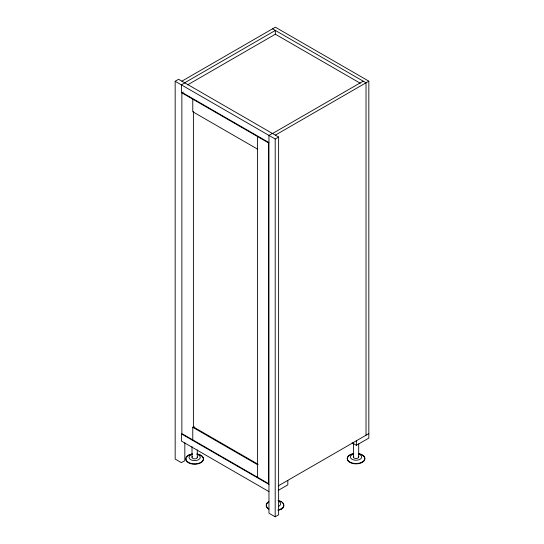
<?xml version="1.0" encoding="UTF-8"?>
<svg xmlns="http://www.w3.org/2000/svg" width="544" height="544" viewBox="0 0 544 544"><rect width="100%" height="100%" fill="white"/><g stroke="black" fill="none" stroke-linecap="round" stroke-linejoin="round"><path stroke-width="0.82" d="M278.773 506.246L279.024 506.063A5.637 3.257 0 0 0 279.024 501.452M184.831 442.843L184.831 460.673L181.404 462.652L175.168 459.054L175.168 81.26L178.602 79.281L278.623 137.027L278.623 514.821L275.196 516.8L268.96 513.203L268.96 135.408L272.388 133.43M181.873 81.172L275.352 27.2L368.832 81.172L368.832 438.097L356.368 445.291L352.118 442.836M184.674 82.79L275.352 30.437L275.352 34.687M184.831 82.878L181.404 84.857L181.404 92.052L268.96 142.603M187.598 84.878L275.352 34.218L360.291 83.259M181.873 92.861L268.491 142.875L268.491 483.609L181.873 433.595L181.873 92.861L183.24 92.072M272.544 133.518L363.222 81.172M275.352 135.136L368.832 81.172M175.168 81.26L275.196 139.006L278.623 137.027M192.773 439.892L192.773 427.298L194.147 426.51M278.276 485.88L368.832 433.595M278.283 490.368L287.817 484.867L287.817 480.372M272.544 28.818L366.024 82.79L366.024 435.214M257.591 149.172L192.773 111.751L192.773 99.158M258.21 464.358L193.399 426.938L193.399 111.391M192.773 427.298L257.591 464.719M268.96 484.418L181.404 433.867L181.404 441.062L268.96 491.613M362.284 462.033L362.284 462.38M358.693 443.754L358.693 457.021M356.368 440.79L356.368 445.291M353.41 442.85L353.41 456.946M281.268 508.81L281.268 509.157M275.196 139.006L275.196 516.8M257.591 136.578L257.591 477.312M197.288 449.915L197.288 457.382M192.005 446.529L192.005 457.307M188.414 455.199L188.414 455.546A8.813 5.086 0 0 1 190.237 454.736M358.374 456.253A2.645 1.523 0 0 1 357.877 458.089A2.645 1.523 0 0 1 354.674 458.286L354.137 458.034A2.645 1.523 0 0 1 353.797 456.192M358.333 453.519A8.813 5.086 0 0 1 363.27 461.353A8.813 5.086 0 0 1 348.833 461.353A8.813 5.086 0 0 1 353.77 453.519M358.333 453.866A8.813 5.086 0 0 1 363.27 461.7A8.813 5.086 0 0 1 348.833 461.7A8.813 5.086 0 0 1 353.77 453.866M358.87 454.165A5.637 3.257 0 0 1 360.373 459.075A5.637 3.257 0 0 1 351.73 459.075A5.637 3.257 0 0 1 353.233 454.165M197.214 456.987A2.645 1.523 0 0 1 196.207 458.578A2.645 1.523 0 0 1 193.27 458.646L192.732 458.395A2.645 1.523 0 0 1 192.386 456.552M196.928 453.88A8.813 5.086 0 0 1 201.865 461.713A8.813 5.086 0 0 1 187.428 461.713A8.813 5.086 0 0 1 192.365 453.88M202.28 456.6A8.813 5.086 0 0 1 195.799 464.188A8.813 5.086 0 0 1 186.136 457.824M187.014 456.6A8.813 5.086 0 0 1 187.898 455.872M190.917 454.532A8.813 5.086 0 0 1 192.365 454.226M196.928 454.226A8.813 5.086 0 0 1 198.37 454.532M199.05 454.736A8.813 5.086 0 0 1 201.865 456.226M197.465 454.526A5.637 3.257 0 0 1 198.968 459.435A5.637 3.257 0 0 1 190.325 459.435A5.637 3.257 0 0 1 191.828 454.526M278.052 500.426A8.813 5.086 0 0 1 283.852 505.206A8.813 5.086 0 0 1 278.052 509.993M268.804 508.81A8.813 5.086 0 0 1 268.804 501.609M283.852 505.56A8.813 5.086 0 0 1 278.052 510.34M268.804 509.157A8.813 5.086 0 0 1 266.227 505.56M266.526 504.24A8.813 5.086 0 0 1 268.804 501.956M279.446 501.146A8.813 5.086 0 0 1 281.268 501.956M282.669 503.01A8.813 5.086 0 0 1 283.553 504.24"/></g></svg>
